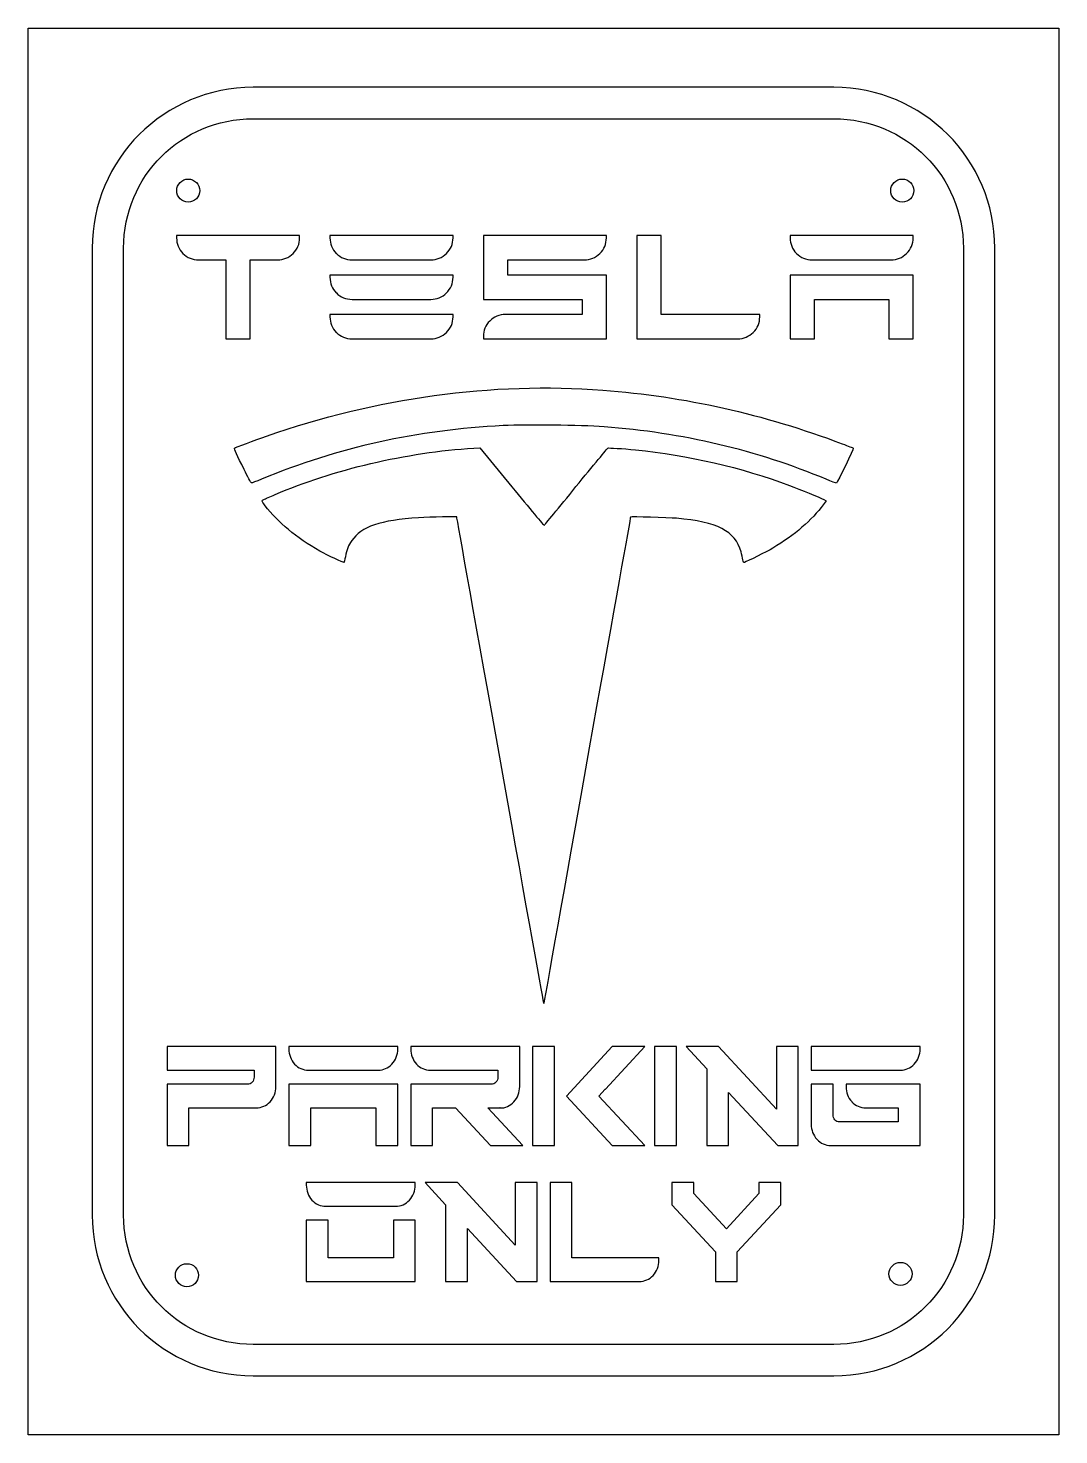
# Model space of a CAD drawing. Extents: x 0 to 195, y 0 to 266.
import ezdxf

# ---------------------------------------------------------------- set-up
doc = ezdxf.new("R2010")
doc.units = 0
doc.layers.add('Ebene_1', color=7, linetype='CONTINUOUS')

msp = doc.modelspace()

# ---------------------------------------------------------------- linework, layer by layer
at = {"layer": 'Ebene_1', "color": 7}
for points in [[(0, 266.038224), (195, 266.038224), (195, 0), (0, 0)], [(42.564985, 248.903112)], [(32.471282, 235.31417)], [(167.544657, 235.31417)], [(144.154301, 219.35084), (144.154301, 207.276616), (144.590022, 207.276616), (148.759998, 207.276616), (148.759998, 214.745138), (162.825605, 214.745138), (162.825605, 207.276616), (167.43131, 207.276616), (167.43131, 219.35084)], [(150.96256, 180.72307)], [(95.447219, 73.430528), (95.447219, 54.734964), (95.866469, 54.734964), (99.579113, 54.734964), (99.579113, 73.430528)], [(110.515602, 73.430528), (101.862044, 64.083635), (110.515602, 54.734964), (110.689193, 54.734964), (116.642198, 54.734964), (107.985373, 64.085404), (109.192345, 65.408548), (109.215264, 65.408548), (116.642181, 73.430528)], [(118.504241, 73.430528), (118.504241, 54.734964), (118.923491, 54.734964), (122.636126, 54.734964), (122.636126, 73.430528)], [(124.498187, 73.430528), (128.384422, 69.23115), (128.384422, 54.734964), (128.80367, 54.734964), (132.517948, 54.734964), (132.517948, 64.768204), (141.805283, 54.734964), (145.693156, 54.734964), (145.693156, 73.430528), (141.559629, 73.430528), (141.559629, 61.617779), (130.62478, 73.430528)], [(49.334814, 66.314227), (49.334814, 54.734964), (49.754064, 54.734964), (53.466708, 54.734964), (53.466708, 61.851282), (65.803419, 61.851282), (65.803419, 54.734964), (69.935305, 54.734964), (69.935305, 66.314227)], [(75.092388, 47.70003), (78.978623, 43.502421), (78.978623, 29.006235), (79.397873, 29.006235), (83.110508, 29.006235), (83.110508, 39.039475), (92.399485, 29.006235), (96.28572, 29.006235), (96.28572, 47.70003), (92.153834, 47.70003), (92.153834, 35.88905), (81.218975, 47.70003)], [(121.797634, 47.70003), (121.797634, 43.502421), (130.031937, 34.608363), (130.031937, 29.006235), (130.451185, 29.006235), (134.163826, 29.006235), (134.163826, 34.608363), (142.398126, 43.502421), (142.398126, 47.70003), (138.266237, 47.70003), (138.266237, 45.656945), (132.098699, 38.99348), (125.929526, 45.656945), (125.929526, 47.70003)], [(52.628207, 40.585498), (52.628207, 29.006235), (53.047458, 29.006235), (73.228698, 29.006235), (73.228698, 40.585498), (69.096804, 40.585498), (69.096804, 33.470958), (56.760093, 33.470958), (56.760093, 40.585498)], [(32.217118, 30.196109)], [(167.215279, 30.450275)]]:
    msp.add_lwpolyline(points, close=True, dxfattribs=at)
for points in [[(152.434983, 254.846384), (42.564985, 254.846384)], [(42.564985, 248.903112), (152.434983, 248.903112)], [(28.085846, 226.819361), (28.085846, 226.383641)], [(51.362933, 226.383641), (51.362933, 226.819361), (28.085846, 226.819361)], [(57.102112, 226.819361), (57.102112, 226.383641)], [(80.379199, 226.383559), (80.379199, 226.81928), (57.102112, 226.819361)], [(86.120078, 226.819361), (86.120078, 214.745138), (104.791381, 214.745138), (104.791381, 211.882318), (90.290054, 211.882318)], [(109.397078, 226.383641), (109.397078, 226.819361), (86.120078, 226.819361)], [(115.136336, 226.819361), (115.136336, 207.276616), (115.572056, 207.276616), (134.243359, 207.276616)], [(138.413344, 211.446598), (138.413344, 211.882318), (119.742041, 211.882318), (119.742041, 226.819361), (115.136336, 226.819361)], [(144.154301, 226.819361), (144.154301, 226.383641)], [(167.43144, 226.383559), (167.43144, 226.81928), (144.154301, 226.819361)], [(12.120995, 224.443495), (12.120995, 41.575121)], [(18.072302, 41.575121), (18.072302, 224.443495)], [(176.927663, 224.443495), (176.927663, 41.575121)], [(182.878971, 41.575121), (182.878971, 224.443495)], [(29.289184, 223.425507), (29.290927, 223.423765), (29.29267, 223.422022)], [(32.255909, 222.213578), (37.421585, 222.213578), (37.421585, 207.276616), (37.857305, 207.276616), (42.027281, 207.276616), (42.027281, 222.21366), (47.192957, 222.21366)], [(58.30545, 223.425507), (58.307193, 223.423765), (58.308936, 223.422022)], [(61.272175, 222.213578), (76.209214, 222.213578)], [(86.120078, 207.712337), (86.120078, 207.276616), (86.555798, 207.276616), (109.397078, 207.276616), (109.397078, 219.35084), (90.725774, 219.35084), (90.725774, 222.21366), (105.227102, 222.21366)], [(145.35594, 223.425507), (145.359426, 223.423765), (145.361169, 223.422022)], [(148.324408, 222.213578), (163.261456, 222.213578)], [(57.102112, 219.35084), (57.102112, 218.91512)], [(80.379199, 218.915085), (80.379199, 219.350805), (57.102112, 219.35084)], [(58.30545, 215.956986), (58.307193, 215.955243), (58.308936, 215.951845)], [(61.272175, 214.745103), (76.209214, 214.745103)], [(57.102112, 211.882318), (57.102112, 211.446598)], [(80.379199, 211.446562), (80.379199, 211.882282), (57.102112, 211.882318)], [(58.30545, 208.488464), (58.307193, 208.486721), (58.308936, 208.483323)], [(61.272175, 207.276581), (76.209214, 207.276581)], [(84.305768, 186.6149), (85.434624, 186.6844), (91.493851, 179.30102)], [(150.54048, 176.87864), (150.96199, 176.6636), (150.41827, 175.91606)], [(97.655702, 82.05799), (97.570562, 81.57418), (97.499188, 81.95046)], [(26.277792, 73.430528), (26.277792, 68.965805), (42.746389, 68.965805), (42.746389, 67.640901)], [(46.879921, 65.861383), (46.879921, 73.430528), (26.277792, 73.430528)], [(69.935514, 72.977727), (69.935514, 73.430572), (49.334814, 73.430528)], [(49.334814, 73.430528), (49.334814, 72.977692)], [(72.390206, 73.430528), (72.390206, 72.977692)], [(92.992579, 65.861374), (92.992579, 73.430519), (72.390206, 73.430528)], [(148.148051, 73.430528), (148.148051, 68.965805), (148.5673, 68.965805), (165.0359, 68.965805)], [(168.748541, 72.977692), (168.748541, 73.430528), (148.148051, 73.430528)], [(50.405867, 70.131514), (50.40761, 70.129771), (50.409353, 70.128028)], [(73.461251, 70.131514), (73.464736, 70.129771), (73.466479, 70.128028)], [(53.047676, 68.965848), (66.222879, 68.965848)], [(76.104793, 68.965848), (88.860763, 68.965848), (88.860763, 67.640935)], [(41.519766, 66.314227), (26.277792, 66.314227), (26.277792, 54.734964), (26.697043, 54.734964), (30.409686, 54.734964), (30.409686, 61.851282), (43.165639, 61.851282)], [(87.632485, 66.314262), (72.39052, 66.314262), (72.39052, 54.735007), (72.80977, 54.735007), (76.524043, 54.735007), (76.524043, 61.851317), (80.870469, 61.851317), (87.458894, 54.735007), (93.58549, 54.735007), (86.997065, 61.851317), (89.280005, 61.851317), (89.225889, 61.854802)], [(152.280031, 60.524713), (152.280031, 66.314349), (148.148051, 66.314227)], [(148.148051, 66.314227), (148.148051, 58.746843)], [(151.860729, 54.735016), (168.748576, 54.735016), (168.748576, 66.314271), (154.734873, 66.314271), (154.734873, 65.861435)], [(158.449205, 61.851404), (164.616742, 61.851404), (164.616742, 59.199809), (153.508298, 59.199809)], [(155.805921, 63.017035), (155.809232, 63.013549), (155.810888, 63.011806)], [(149.2191, 55.900673), (149.220756, 55.89893), (149.222411, 55.897187)], [(73.228907, 47.247255), (73.228907, 47.700091), (52.628207, 47.70003)], [(52.628207, 47.70003), (52.628207, 47.247194)], [(98.740613, 47.70003), (98.740613, 29.006235), (99.159863, 29.006235), (115.630106, 29.006235)], [(119.342741, 33.018114), (119.342741, 33.470958), (102.874145, 33.470958), (102.874145, 47.70003), (98.740613, 47.70003)], [(53.699252, 44.402793), (53.700995, 44.401051), (53.702738, 44.399308)], [(56.341052, 43.237136), (69.516263, 43.237136)], [(152.434983, 17.11551), (42.564985, 17.11551)], [(42.564985, 11.172228), (152.434983, 11.172228)]]:
    msp.add_lwpolyline(points, dxfattribs=at)
for points in [[(42.564985, 254.846384), (25.750902, 254.846384), (12.120995, 241.234872), (12.120995, 224.443495)], [(182.878971, 224.443495), (182.878971, 241.234872), (169.249069, 254.846384), (152.434983, 254.846384)], [(18.072302, 224.443495), (18.072302, 238.045099), (28.944978, 248.903112), (42.564985, 248.903112)], [(152.434983, 248.903112), (166.054985, 248.903112), (176.927663, 238.045099), (176.927663, 224.443495)], [(28.114076, 235.31417), (28.114076, 236.517379), (29.089469, 237.492773), (30.292679, 237.492773)], [(30.292679, 237.492773), (30.87048, 237.492774), (31.424617, 237.263243), (31.833184, 236.854675)], [(31.833184, 236.854675), (32.241751, 236.446108), (32.471282, 235.891972), (32.471282, 235.31417)], [(163.187455, 235.31417), (163.187455, 236.517378), (164.162848, 237.492772), (165.366056, 237.492773)], [(165.366056, 237.492773), (166.569265, 237.492772), (167.544657, 236.517379), (167.544657, 235.31417)], [(30.292679, 233.135567), (29.089469, 233.135567), (28.114076, 234.110961), (28.114076, 235.31417)], [(32.471282, 235.31417), (32.471282, 234.736368), (32.241751, 234.182232), (31.833184, 233.773665)], [(165.366056, 233.135567), (164.162848, 233.135568), (163.187455, 234.110961), (163.187455, 235.31417)], [(167.544657, 235.31417), (167.544657, 234.110961), (166.569265, 233.135568), (165.366056, 233.135567)], [(31.833184, 233.773665), (31.424617, 233.365097), (30.87048, 233.135566), (30.292679, 233.135567)], [(28.085846, 226.383641), (28.085846, 225.251422), (28.498918, 224.237132), (29.289184, 223.425507)], [(50.122157, 223.416997), (50.937146, 224.210541), (51.362933, 225.23116), (51.362933, 226.383641)], [(57.102112, 226.383641), (57.102112, 225.251422), (57.515184, 224.237132), (58.30545, 223.425507)], [(79.140114, 223.416915), (79.955112, 224.210459), (80.379199, 225.231078), (80.379199, 226.383559)], [(108.156302, 223.416997), (108.971291, 224.210542), (109.397078, 225.231161), (109.397078, 226.383641)], [(144.154301, 226.383641), (144.154301, 225.251422), (144.565674, 224.237132), (145.35594, 223.425507)], [(166.190657, 223.416915), (167.005646, 224.21046), (167.43144, 225.231079), (167.43144, 226.383559)], [(29.29267, 223.422022), (30.08725, 222.627445), (31.106121, 222.213578), (32.255909, 222.213578)], [(47.192957, 222.21366), (48.307678, 222.21366), (49.3119, 222.628064), (50.122157, 223.416997)], [(58.308936, 223.422022), (59.103507, 222.627445), (60.122379, 222.213578), (61.272175, 222.213578)], [(76.209214, 222.213578), (77.323936, 222.213578), (78.329866, 222.627982), (79.140114, 223.416915)], [(105.227102, 222.21366), (106.341823, 222.21366), (107.346045, 222.628064), (108.156302, 223.416997)], [(145.361169, 223.422022), (146.155749, 222.627446), (147.17462, 222.213578), (148.324408, 222.213578)], [(163.261456, 222.213578), (164.376177, 222.213578), (165.380399, 222.627982), (166.190657, 223.416915)], [(57.102112, 218.91512), (57.102112, 217.7829), (57.515184, 216.768611), (58.30545, 215.956986)], [(79.140114, 215.948441), (79.955112, 216.741985), (80.379199, 217.762604), (80.379199, 218.915085)], [(58.308936, 215.951845), (59.103507, 215.157269), (60.122379, 214.745103), (61.272175, 214.745103)], [(76.209214, 214.745103), (77.323936, 214.745103), (78.329866, 215.159507), (79.140114, 215.948441)], [(57.102112, 211.446598), (57.102112, 210.314379), (57.515184, 209.300088), (58.30545, 208.488464)], [(79.140114, 208.479918), (79.955112, 209.273462), (80.379199, 210.294081), (80.379199, 211.446562)], [(87.326815, 210.646643), (86.533629, 209.853454), (86.120078, 208.844556), (86.120078, 207.712337)], [(90.290054, 211.882318), (89.155098, 211.882318), (88.137516, 211.457344), (87.326815, 210.646643)], [(137.174259, 208.479954), (137.989248, 209.273498), (138.413344, 210.294118), (138.413344, 211.446598)], [(58.308936, 208.483323), (59.103507, 207.688746), (60.122379, 207.276581), (61.272175, 207.276581)], [(76.209214, 207.276581), (77.323936, 207.276581), (78.329866, 207.690985), (79.140114, 208.479918)], [(134.243359, 207.276616), (135.35808, 207.276616), (136.364011, 207.691021), (137.174259, 208.479954)], [(45.118019, 188.90099), (65.773348, 196.1602), (87.83268, 199.16843), (108.71076, 197.57312)], [(108.71076, 197.57312), (124.3263, 196.3799), (139.04319, 193.08598), (154.02402, 187.43113)], [(39.062408, 186.61326), (39.155748, 186.70656), (42.914702, 188.12665), (45.118019, 188.90099)], [(89.885216, 190.85849), (73.583798, 190.05475), (58.586188, 186.73262), (44.17261, 180.73267)], [(108.97954, 190.64017), (104.30354, 190.97935), (94.58919, 191.09042), (89.885216, 190.85849)], [(150.96256, 180.72307), (138.12213, 186.13845), (123.53386, 189.58446), (108.97954, 190.64017)], [(40.848131, 182.5969), (39.567844, 185.18014), (38.971203, 186.52207), (39.062408, 186.61326)], [(46.730682, 177.82459), (57.570557, 182.5404), (71.66078, 185.83667), (84.305768, 186.6149)], [(103.64561, 179.3233), (106.90639, 183.29696), (109.62411, 186.57892), (109.68497, 186.61655)], [(109.68497, 186.61655), (109.81196, 186.69505), (112.52382, 186.52005), (114.89264, 186.28067)], [(114.89264, 186.28067), (124.88225, 185.27089), (134.91527, 182.95929), (144.0281, 179.56788)], [(156.09455, 186.62304), (156.21699, 186.50059), (153.22155, 180.24743), (152.91804, 179.99192)], [(154.02402, 187.43113), (155.13938, 187.0101), (156.07112, 186.64647), (156.09455, 186.62304)], [(42.229705, 180.03382), (42.154155, 180.06292), (41.532422, 181.2162), (40.848131, 182.5969)], [(44.17261, 180.73267), (43.179568, 180.3193), (42.305268, 180.00482), (42.229705, 180.03382)], [(91.493851, 179.30102), (94.826417, 175.24015), (97.589947, 171.95832), (97.635001, 172.00803)], [(97.635001, 172.00803), (97.679971, 172.05773), (100.38484, 175.34962), (103.64561, 179.3233)], [(144.0281, 179.56788), (146.17876, 178.76749), (149.63823, 177.33892), (150.54048, 176.87864)], [(152.91804, 179.99192), (152.87744, 179.95762), (151.99734, 180.28665), (150.96256, 180.72307)], [(44.204182, 176.65795), (44.204182, 176.70455), (44.385607, 176.81763), (44.607337, 176.90939)], [(44.841258, 175.7279), (44.49086, 176.19291), (44.204182, 176.61144), (44.204182, 176.65795)], [(44.607337, 176.90939), (44.829075, 177.00119), (45.784592, 177.41299), (46.730682, 177.82459)], [(55.198077, 167.15263), (50.732296, 169.6598), (47.226305, 172.5627), (44.841258, 175.7279)], [(150.41827, 175.91606), (148.30529, 173.01096), (144.99279, 170.15608), (140.89057, 167.70459)], [(73.877212, 173.43348), (66.706549, 173.00587), (63.018477, 171.75014), (61.235936, 169.12938)], [(81.080442, 173.61563), (81.080442, 173.69833), (76.286757, 173.57733), (73.877212, 173.43348)], [(97.499188, 81.95046), (97.310573, 82.94522), (81.080442, 173.55735), (81.080442, 173.61563)], [(113.96824, 173.56661), (113.92364, 173.51761), (100.49065, 98.16318), (97.655702, 82.05799)], [(122.68718, 173.33831), (121.01406, 173.48028), (114.05567, 173.6625), (113.96824, 173.56661)], [(134.87062, 166.98877), (133.73287, 170.93426), (130.37121, 172.68622), (122.68718, 173.33831)], [(61.235936, 169.12938), (60.578722, 168.16312), (60.304357, 167.47417), (60.017513, 166.07017)], [(140.89057, 167.70459), (139.76238, 167.03038), (136.0277, 165.1559), (135.51848, 165.00824)], [(59.758407, 164.98574), (59.671117, 164.89844), (56.691135, 166.31439), (55.198077, 167.15263)], [(60.017513, 166.07017), (59.900983, 165.4997), (59.784376, 165.01171), (59.758407, 164.98574)], [(135.21025, 165.50951), (135.16795, 165.82208), (135.01509, 166.48774), (134.87062, 166.98877)], [(135.51848, 165.00824), (135.30834, 164.94724), (135.28016, 164.99304), (135.21025, 165.50951)], [(49.334814, 72.977692), (49.334814, 71.890239), (49.703155, 70.911044), (50.405867, 70.131514)], [(68.83172, 70.122721), (69.556655, 70.885127), (69.935514, 71.87091), (69.935514, 72.977727)], [(72.390206, 72.977692), (72.390206, 71.890239), (72.758547, 70.911044), (73.461251, 70.131514)], [(167.644738, 70.122677), (168.369671, 70.885092), (168.748541, 71.870866), (168.748541, 72.977692)], [(50.409353, 70.128028), (51.116205, 69.36455), (52.025545, 68.965848), (53.047676, 68.965848)], [(66.222879, 68.965848), (67.214387, 68.965848), (68.111344, 69.365099), (68.83172, 70.122721)], [(73.466479, 70.128028), (74.173323, 69.36455), (75.082663, 68.965857), (76.104793, 68.965848)], [(165.0359, 68.965805), (166.027403, 68.965805), (166.92436, 69.365073), (167.644738, 70.122677)], [(42.382832, 66.689226), (42.127919, 66.430608), (41.866565, 66.314227), (41.519766, 66.314227)], [(42.746389, 67.640901), (42.746389, 67.249554), (42.634775, 66.963704), (42.382832, 66.689226)], [(88.495551, 66.68927), (88.240637, 66.430652), (87.979292, 66.314262), (87.632485, 66.314262)], [(88.860763, 67.640935), (88.860763, 67.249597), (88.747502, 66.963747), (88.495551, 66.68927)], [(45.774481, 63.008137), (46.499406, 63.770552), (46.879921, 64.754557), (46.879921, 65.861383)], [(91.887139, 63.008128), (92.612073, 63.770543), (92.992579, 64.754549), (92.992579, 65.861374)], [(154.734873, 65.861435), (154.734873, 64.773982), (155.103219, 63.796556), (155.805921, 63.017035)], [(43.165639, 61.851282), (44.157147, 61.851282), (45.054104, 62.250533), (45.774481, 63.008137)], [(89.225889, 61.854802), (90.273831, 61.708087), (91.183494, 62.268118), (91.887139, 63.008128)], [(155.810888, 63.011806), (156.517737, 62.248328), (157.427074, 61.851404), (158.449205, 61.851404)], [(148.148051, 58.746843), (148.148051, 57.659398), (148.516395, 56.680194), (149.2191, 55.900673)], [(152.625584, 59.569501), (152.390404, 59.841277), (152.280031, 60.129349), (152.280031, 60.524713)], [(153.508298, 59.199809), (153.143663, 59.199809), (152.876369, 59.317524), (152.625584, 59.569501)], [(149.222411, 55.897187), (149.929262, 55.1337), (150.838598, 54.735016), (151.860729, 54.735016)], [(52.628207, 47.247194), (52.628207, 46.15974), (52.996557, 45.182306), (53.699252, 44.402793)], [(72.125096, 44.394009), (72.850031, 45.156407), (73.228907, 46.140429), (73.228907, 47.247255)], [(53.702738, 44.399308), (54.40959, 43.635829), (55.31893, 43.237136), (56.341052, 43.237136)], [(69.516263, 43.237136), (70.507763, 43.237136), (71.40472, 43.636378), (72.125096, 44.394009)], [(12.120995, 41.575121), (12.120995, 24.783741), (25.750902, 11.172228), (42.564985, 11.172228)], [(42.564985, 17.11551), (28.944978, 17.11551), (18.072302, 27.973509), (18.072302, 41.575121)], [(152.434983, 11.172228), (169.249069, 11.172228), (182.878971, 24.783741), (182.878971, 41.575121)], [(176.927663, 41.575121), (176.927663, 27.973509), (166.054985, 17.11551), (152.434983, 17.11551)], [(27.859912, 30.196109), (27.859913, 31.399317), (28.835306, 32.37471), (30.038514, 32.37471)], [(30.038514, 32.37471), (31.241723, 32.37471), (32.217117, 31.399318), (32.217118, 30.196109)], [(118.237301, 30.163108), (118.962227, 30.925514), (119.342741, 31.911297), (119.342741, 33.018114)], [(162.858078, 30.450275), (162.858079, 31.653483), (163.833471, 32.628875), (165.036679, 32.628876)], [(165.036679, 32.628876), (166.239886, 32.628875), (167.215278, 31.653483), (167.215279, 30.450275)], [(30.038514, 28.017508), (28.835306, 28.017509), (27.859913, 28.992901), (27.859912, 30.196109)], [(32.217118, 30.196109), (32.217117, 28.992901), (31.241723, 28.017508), (30.038514, 28.017508)], [(115.630106, 29.006235), (116.621597, 29.006235), (117.516924, 29.405485), (118.237301, 30.163108)], [(165.036679, 28.271674), (163.833471, 28.271676), (162.858079, 29.247068), (162.858078, 30.450275)], [(167.215279, 30.450275), (167.215278, 29.247068), (166.239886, 28.271676), (165.036679, 28.271674)]]:
    msp.add_open_spline(points, degree=3, dxfattribs=at)

doc.saveas('drawing.dxf')
